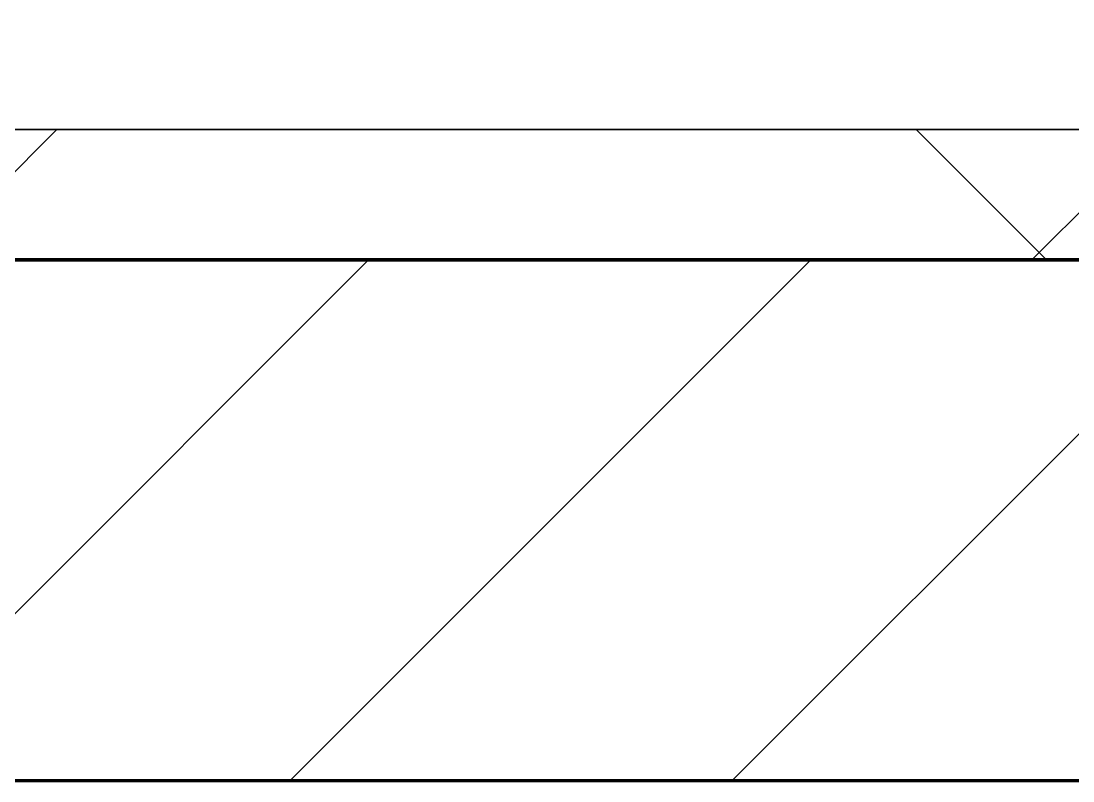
# Model space of a CAD drawing. Header units: millimetres. Extents: x -794334 to -714814, y -17806 to 22403.
# Drawn here: x -781885 to -781481.2, y -4021 to -3729.3 of the extents above; entities that cross this region are included whole.
import ezdxf
from ezdxf.xclip import XClip

# ---------------------------------------------------------------- set-up
doc = ezdxf.new("R2010")
doc.units = ezdxf.units.MM
doc.header["$XCLIPFRAME"] = 0
for name, color, linetype, lineweight in [('A-GLAZ-CURT', 2, 'Continuous', 9), ('A-WALL', 5, 'Continuous', 35), ('A-WALL-FNSH', 2, 'Continuous', 35), ('A-WALL-PATT', 1, 'Continuous', 35), ('WALL-E', 2, 'Continuous', 35)]:
    doc.layers.add(name, color=color, linetype=linetype, lineweight=lineweight)
doc.layers.add('A11_ALU.SOLID SHEET', color=2, linetype='Continuous')

# ---------------------------------------------------------------- blocks, each defined once
blk = doc.blocks.new('PPLS-PP19_Custom Tile Pattern - Custom Tile Pattern-V52-4252-01 ENLARGED CONCOURSE LEVEL - REFLECTED CEILING PLAN - SHEET 3')
at = {"layer": 'A-GLAZ-CURT'}
for p, q in [((-300, 0), (300, 0)), ((300, 0), (-300, 0)), ((195.99, 0), (213.31, 0)), ((213.31, 0), (195.99, 0)), ((230.06, 0), (300, 0)), ((-300, -50), (300, -50)), ((300, -50), (-300, -50))]:
    blk.add_line(p, q, dxfattribs=at)
for points, knots in [([(-115.82, 0), (-114.96, 0), (-110.41, 0), (-96.78, 0), (-71.33, 0), (-42.53, 0), (-12.78, 0), (4.23, 0), (9.64, 0), (10.14, 0), (10.18, 0)], [-5724.064692, -5724.064692, -5724.064692, -5724.064692, -5430.283136, -5103.229623, -4799.173296, -4065.652676, -3589.737505, -3285.047089, -3066.359526, -3044.715262, -3044.715262, -3044.715262, -3044.715262]), ([(76.63, 0), (74.8, 0), (67.65, 0), (53.52, 0), (37, 0), (24.07, 0), (12.82, 0), (-2.9, 0), (-20.62, 0), (-32.81, 0), (-44.55, 0), (-50.88, 0), (-51.62, 0)], [-3095.572228, -3095.572228, -3095.572228, -3095.572228, -2950.589685, -2634.532728, -2313.748533, -2106.613311, -1925.670641, -1617.263037, -1290.787923, -1039.307308, -819.71621, -661.180679, -661.180679, -661.180679, -661.180679]), ([(9.32, 0), (9.08, 0), (7.65, 0), (2.57, 0), (-12.23, 0), (-25.64, 0), (-38.39, 0), (-47.58, 0), (-51.28, 0)], [-2922.926651, -2922.926651, -2922.926651, -2922.926651, -2882.788014, -2720.818881, -2518.50168, -2125.455881, -1792.521578, -1584.617822, -1584.617822, -1584.617822, -1584.617822]), ([(31.18, 0), (25.97, 0), (11.99, 0), (-16.6, 0), (-38.85, 0), (-50.86, 0)], [-4496.803627, -4496.803627, -4496.803627, -4496.803627, -4222.080604, -3745.412743, -2997.869085, -2997.869085, -2997.869085, -2997.869085]), ([(-50.82, 0), (-50.17, 0), (-46.86, 0), (-30.79, 0), (-18.03, 0), (7.58, 0), (13.4, 0), (16.57, 0)], [-3611.892917, -3611.892917, -3611.892917, -3611.892917, -3546.54457, -3315.260113, -2864.387349, -2439.246196, -2131.850031, -2131.850031, -2131.850031, -2131.850031]), ([(-36.78, 0), (-32.43, 0), (-19.22, 0), (8.83, 0), (43.36, 0), (70.92, 0), (82.12, 0), (83.66, 0)], [-6191.144455, -6191.144455, -6191.144455, -6191.144455, -5862.463379, -5340.621928, -4573.028122, -4094.177415, -3869.465285, -3869.465285, -3869.465285, -3869.465285]), ([(30.82, 0), (29.27, 0), (20.14, 0), (3.54, 0), (-16.58, 0), (-34.76, 0), (-36.04, 0)], [-10462.034656, -10462.034656, -10462.034656, -10462.034656, -10363.088938, -9884.23066, -9424.652049, -9182.880979, -9182.880979, -9182.880979, -9182.880979]), ([(15.48, 0), (10.75, 0), (-0.89, 0), (-17.84, 0), (-30.57, 0), (-31.82, 0), (-32, 0)], [-3582.245441, -3582.245441, -3582.245441, -3582.245441, -3333.063701, -2994.501669, -2698.150104, -2614.070998, -2614.070998, -2614.070998, -2614.070998]), ([(-30.52, 0), (-27.11, 0), (-17.83, 0), (0.65, 0), (12.23, 0), (16.59, 0)], [-2323.618664, -2323.618664, -2323.618664, -2323.618664, -2142.497158, -1716.209403, -1456.702075, -1456.702075, -1456.702075, -1456.702075]), ([(8.33, 0), (8.19, 0), (7.18, 0), (0.32, 0), (-13.89, 0), (-24.92, 0), (-29.03, 0)], [-3574.286521, -3574.286521, -3574.286521, -3574.286521, -3526.962355, -3285.499107, -2903.012179, -2680.714891, -2680.714891, -2680.714891, -2680.714891]), ([(-28.57, 0), (-26.93, 0), (-20.29, 0), (-11.45, 0), (2.08, 0), (10.92, 0), (15.18, 0), (15.75, 0)], [-5361.429781, -5361.429781, -5361.429781, -5361.429781, -5261.36855, -5050.479954, -4785.90057, -4596.498881, -4567.143888, -4567.143888, -4567.143888, -4567.143888]), ([(-15.19, 0), (-13.07, 0), (-0.71, 0), (12.11, 0), (15.48, 0)], [-461.142613, -461.142613, -461.142613, -461.142613, -429.606584, -418.500335, -418.500335, -418.500335, -418.500335]), ([(-2.63, 0), (-2.47, 0), (-1.22, 0), (4.92, 0), (15.97, 0), (22.54, 0), (24.49, 0)], [-226.825321, -226.825321, -226.825321, -226.825321, -220.269177, -206.416616, -198.214427, -187.717507, -187.717507, -187.717507, -187.717507]), ([(15.57, 0), (8.31, 0), (2.68, 0), (-1.67, 0), (-2.25, 0)], [-281.576261, -281.576261, -281.576261, -281.576261, -246.234814, -234.646884, -234.646884, -234.646884, -234.646884]), ([(103.09, 0), (101.08, 0), (86.31, 0), (63.34, 0), (35.84, 0), (22.47, 0), (17.1, 0), (16.52, 0)], [-375.435014, -375.435014, -375.435014, -375.435014, -369.147452, -330.153101, -307.516438, -285.83788, -283.088438, -283.088438, -283.088438, -283.088438]), ([(24.69, 0), (24.54, 0), (21.13, 0), (18.53, 0), (16.58, 0)], [-4368.572414, -4368.572414, -4368.572414, -4368.572414, -4306.476363, -4091.274873, -4091.274873, -4091.274873, -4091.274873]), ([(16.59, 0), (24.81, 0), (46.56, 0), (69.73, 0), (83.74, 0)], [-417.291629, -417.291629, -417.291629, -417.291629, -390.253598, -347.429871, -347.429871, -347.429871, -347.429871]), ([(70.61, 0), (66.16, 0), (55.8, 0), (39.61, 0), (28.77, 0), (19.71, 0), (16.61, 0)], [-4647.237329, -4647.237329, -4647.237329, -4647.237329, -4326.416877, -4098.545751, -3766.694881, -3602.079656, -3602.079656, -3602.079656, -3602.079656]), ([(16.62, 0), (18.7, 0), (21.91, 0), (24.62, 0), (24.72, 0), (24.72, 0)], [-4552.349471, -4552.349471, -4552.349471, -4552.349471, -4445.288762, -4384.376941, -4376.041937, -4376.041937, -4376.041937, -4376.041937]), ([(16.82, 0), (20.95, 0), (27.04, 0), (37.44, 0), (45.92, 0), (57.76, 0), (64.47, 0), (72.74, 0), (75.22, 0), (76.03, 0), (76.21, 0)], [-1452.261665, -1452.261665, -1452.261665, -1452.261665, -1206.526904, -1089.329421, -901.315459, -753.071572, -495.328968, -421.953223, -334.951786, -290.452333, -290.452333, -290.452333, -290.452333]), ([(17.02, 0), (17.37, 0), (19.11, 0), (22.91, 0), (31, 0), (39.04, 0), (51.19, 0), (58.74, 0), (61.34, 0), (61.45, 0)], [-2117.316538, -2117.316538, -2117.316538, -2117.316538, -2084.094819, -1956.422387, -1818.904206, -1645.594513, -1443.202566, -1228.752106, -1120.932285, -1120.932285, -1120.932285, -1120.932285]), ([(18.16, 0), (19.15, 0), (24.25, 0), (25.66, 0), (26.12, 0)], [-5700.113719, -5700.113719, -5700.113719, -5700.113719, -5554.232259, -5302.431367, -5302.431367, -5302.431367, -5302.431367]), ([(84.49, 0), (83.87, 0), (80.77, 0), (74.4, 0), (62.26, 0), (51.85, 0), (43.81, 0), (29.53, 0), (20.67, 0), (18.85, 0), (18.16, 0)], [-7190.424724, -7190.424724, -7190.424724, -7190.424724, -7135.649961, -6924.452779, -6738.82075, -6548.303034, -6314.283804, -6135.05769, -5972.647715, -5832.674503, -5832.674503, -5832.674503, -5832.674503]), ([(27.44, 0), (27.9, 0), (29.54, 0), (38.07, 0), (53.39, 0), (71.67, 0), (81.6, 0), (83.77, 0), (84.5, 0)], [-5037.309798, -5037.309798, -5037.309798, -5037.309798, -4887.603822, -4705.298446, -4353.683244, -3960.84581, -3759.045785, -3586.142195, -3586.142195, -3586.142195, -3586.142195]), ([(27.89, 0), (29.09, 0), (33.4, 0), (48.37, 0), (71.92, 0), (100.57, 0), (116.36, 0), (128.63, 0), (128.95, 0)], [-147.777612, -147.777612, -147.777612, -147.777612, -135.792042, -118.513713, -97.899267, -63.759246, -39.050993, -35.895543, -35.895543, -35.895543, -35.895543]), ([(53.18, 0), (53.06, 0), (52.22, 0), (44.99, 0), (36.46, 0), (30.82, 0)], [-622.740158, -622.740158, -622.740158, -622.740158, -566.066452, -360.610861, 0, 0, 0, 0]), ([(136.44, 0), (121.66, 0), (86.93, 0), (51.16, 0), (31.18, 0)], [-106.750556, -106.750556, -106.750556, -106.750556, -59.610984, 0, 0, 0, 0]), ([(168.37, 0), (167.68, 0), (162.47, 0), (147.02, 0), (109.77, 0), (76.86, 0), (57.82, 0), (46.51, 0), (41.18, 0), (36.02, 0), (35.54, 0), (35.54, 0)], [-543.375029, -543.375029, -543.375029, -543.375029, -530.793311, -458.593899, -401.860199, -357.622665, -341.267687, -334.000314, -326.15566, -319.318397, -317.489778, -317.489778, -317.489778, -317.489778]), ([(36.29, 0), (37.77, 0), (48.82, 0), (63.01, 0), (76.54, 0), (84.48, 0)], [-314.598523, -314.598523, -314.598523, -314.598523, -305.899624, -287.17622, -256.774715, -256.774715, -256.774715, -256.774715]), ([(61.47, 0), (61.47, 0), (61.21, 0), (54.61, 0), (53.71, 0), (53.56, 0)], [-1113.311073, -1113.311073, -1113.311073, -1113.311073, -1096.402191, -891.204116, -747.28819, -747.28819, -747.28819, -747.28819]), ([(76.22, 0), (75.58, 0), (73.64, 0), (71.05, 0), (70.61, 0)], [-193.634889, -193.634889, -193.634889, -193.634889, -31.537676, 0, 0, 0, 0]), ([(84.47, 0), (84.59, 0), (102.66, 0), (120.63, 0), (138.28, 0), (138.53, 0)], [-346.683362, -346.683362, -346.683362, -346.683362, -346.313304, -291.370682, -290.5735, -290.5735, -290.5735, -290.5735]), ([(84.58, 0), (85.58, 0), (87.21, 0), (92.51, 0), (94.33, 0)], [-3579.141173, -3579.141173, -3579.141173, -3579.141173, -3336.541051, -2783.776468, -2783.776468, -2783.776468, -2783.776468]), ([(114.39, 0), (114.2, 0), (112.08, 0), (105.42, 0), (93.32, 0), (88.61, 0), (84.98, 0)], [-8148.58938, -8148.58938, -8148.58938, -8148.58938, -8105.191388, -7723.759874, -7531.75727, -7205.068504, -7205.068504, -7205.068504, -7205.068504]), ([(85.43, 0), (87, 0), (102.6, 0), (124.45, 0), (132.42, 0), (134.6, 0)], [-255.559425, -255.559425, -255.559425, -255.559425, -249.500363, -194.761443, -152.241002, -152.241002, -152.241002, -152.241002]), ([(94.4, 0), (94.4, 0), (94.64, 0), (99.11, 0), (108.97, 0), (120.79, 0), (139.94, 0), (163.31, 0), (185.23, 0), (193.62, 0), (194.69, 0), (194.79, 0)], [-2348.345796, -2348.345796, -2348.345796, -2348.345796, -2310.419338, -2233.599744, -2052.234781, -1843.028543, -1530.39897, -1095.004608, -529.74427, -295.064701, -265.121568, -265.121568, -265.121568, -265.121568]), ([(129.02, 0), (129.02, 0), (124.41, 0), (122.35, 0), (114.96, 0), (108.04, 0), (103.09, 0)], [-35.386604, -35.386604, -35.386604, -35.386604, -31.430235, -22.807238, -15.488593, 0, 0, 0, 0]), ([(157.9, 0), (156.77, 0), (151.67, 0), (143.29, 0), (134.04, 0), (126.24, 0), (118.6, 0), (114.23, 0), (111.98, 0), (105.66, 0), (105.23, 0), (105.23, 0)], [-10292.955006, -10292.955006, -10292.955006, -10292.955006, -10098.273015, -9847.788484, -9677.714971, -9567.007022, -9453.21225, -9220.200448, -9012.77275, -8966.157302, -8929.495943, -8929.495943, -8929.495943, -8929.495943]), ([(105.26, 0), (105.52, 0), (111.01, 0), (112.65, 0), (113.59, 0)], [-8920.561005, -8920.561005, -8920.561005, -8920.561005, -8814.835624, -8577.462505, -8577.462505, -8577.462505, -8577.462505]), ([(128.58, 0), (128.8, 0), (130.16, 0), (139.26, 0), (152.67, 0), (161.24, 0), (162.19, 0), (162.75, 0)], [-633.326174, -633.326174, -633.326174, -633.326174, -627.736123, -618.981161, -602.094757, -592.980799, -581.414464, -581.414464, -581.414464, -581.414464]), ([(137.1, 0), (136, 0), (133.64, 0), (129.87, 0), (129.11, 0)], [-670.405967, -670.405967, -670.405967, -670.405967, -651.020627, -640.742133, -640.742133, -640.742133, -640.742133]), ([(193.8, 0), (193.33, 0), (190.11, 0), (183.13, 0), (171, 0), (161.95, 0), (161.28, 0), (158.35, 0), (157.85, 0), (157.77, 0)], [-11665.349007, -11665.349007, -11665.349007, -11665.349007, -11565.880756, -11105.624034, -10839.086983, -10768.332124, -10666.779182, -10580.760289, -10550.278881, -10550.278881, -10550.278881, -10550.278881]), ([(300, 0), (286.53, 0), (254.22, 0), (207.11, 0), (177.41, 0), (159.34, 0), (158.33, 0), (158.3, 0)], [-285.253232, -285.253232, -285.253232, -285.253232, -244.693688, -187.987675, -143.776725, -129.632772, -123.352749, -123.352749, -123.352749, -123.352749]), ([(159.07, 0), (159.13, 0), (160.84, 0), (165.21, 0), (174.15, 0), (185.98, 0), (205.79, 0), (214.84, 0), (220.16, 0)], [-115.643202, -115.643202, -115.643202, -115.643202, -114.681583, -87.660824, -65.295536, -41.623857, -24.459831, -8.663694, -8.663694, -8.663694, -8.663694]), ([(162.75, 0), (165.4, 0), (170.91, 0), (172.61, 0), (172.61, 0)], [-111.264224, -111.264224, -111.264224, -111.264224, -56.742688, -19.085662, -19.085662, -19.085662, -19.085662]), ([(219.97, 0), (215.93, 0), (199.91, 0), (182.99, 0), (174.27, 0), (169.67, 0), (168.99, 0)], [-8998.814218, -8998.814218, -8998.814218, -8998.814218, -8717.832359, -8253.978395, -8152.463617, -8069.855175, -8069.855175, -8069.855175, -8069.855175]), ([(215.22, 0), (214.62, 0), (210.55, 0), (203.98, 0), (187.54, 0), (175.3, 0), (169.49, 0)], [-203.825446, -203.825446, -203.825446, -203.825446, -198.527383, -184.406837, -162.427601, -142.916156, -142.916156, -142.916156, -142.916156]), ([(171.51, 0), (176.48, 0), (193.23, 0), (201.73, 0), (208.81, 0), (212.24, 0), (217.66, 0), (219.78, 0)], [-7971.819559, -7971.819559, -7971.819559, -7971.819559, -7784.112253, -7606.717214, -7289.299508, -7042.621073, -6915.603924, -6915.603924, -6915.603924, -6915.603924]), ([(172.07, 0), (177.66, 0), (187.87, 0), (201.08, 0), (207.47, 0), (213.96, 0), (215.11, 0)], [-255.364076, -255.364076, -255.364076, -255.364076, -237.955587, -223.92608, -215.862851, -208.75215, -208.75215, -208.75215, -208.75215]), ([(220.16, 0), (221.12, 0), (228.08, 0), (242.06, 0), (246.54, 0), (246.96, 0)], [-10657.150959, -10657.150959, -10657.150959, -10657.150959, -10511.382485, -9925.173265, -9834.877357, -9834.877357, -9834.877357, -9834.877357]), ([(220.18, 0), (225.7, 0), (244.58, 0), (266.73, 0), (281.71, 0), (291.71, 0), (296.52, 0), (297.86, 0), (298.09, 0)], [-6907.683121, -6907.683121, -6907.683121, -6907.683121, -6582.165592, -6068.460911, -5766.029927, -5566.724884, -5280.360606, -5199.253518, -5199.253518, -5199.253518, -5199.253518]), ([(247.1, 0), (246.76, 0), (245.04, 0), (238.34, 0), (226.56, 0), (223.38, 0), (220.41, 0), (220.26, 0)], [-9649.085549, -9649.085549, -9649.085549, -9649.085549, -9581.591397, -9406.094246, -9221.510254, -9016.44624, -9005.561355, -9005.561355, -9005.561355, -9005.561355]), ([(300, 0), (288.22, 0), (262, 0), (232.18, 0), (221.87, 0), (220.41, 0)], [-12528.858583, -12528.858583, -12528.858583, -12528.858583, -11905.454923, -11162.864862, -10949.628209, -10949.628209, -10949.628209, -10949.628209]), ([(284.76, 0), (284.76, 0), (285.09, 0), (287.47, 0), (293.59, 0), (297.76, 0), (300, 0)], [-4110.630118, -4110.630118, -4110.630118, -4110.630118, -4053.389046, -3959.664717, -3862.421465, -3746.95702, -3746.95702, -3746.95702, -3746.95702]), ([(297.38, 0), (295.84, 0), (291.62, 0), (285.38, 0), (284.87, 0)], [-4803.172655, -4803.172655, -4803.172655, -4803.172655, -4358.271401, -4143.037883, -4143.037883, -4143.037883, -4143.037883])]:
    blk.add_open_spline(points, degree=3, knots=knots, dxfattribs=at)
for points in [[(16.02, 0), (13.33, 0), (10.77, 0), (9.63, 0)], [(24.49, 0), (25.23, 0), (25.72, 0), (26.04, 0)], [(80.35, 0), (79.57, 0), (78.27, 0), (76.63, 0)], [(84.06, 0), (83.48, 0), (82.41, 0), (81.72, 0)], [(168.74, 0), (168.74, 0), (169.81, 0), (171.51, 0)], [(195.11, 0), (194.91, 0), (194.44, 0), (193.8, 0)], [(220.16, 0), (219.65, 0), (219.26, 0), (219.02, 0)], [(221.13, 0), (223.79, 0), (226.71, 0), (230.06, 0)]]:
    blk.add_open_spline(points, degree=3, dxfattribs=at)
blk = doc.blocks.new('PPLS-PP19_Custom Tile Pattern - Custom Tile Pattern-V53-4252-01 ENLARGED CONCOURSE LEVEL - REFLECTED CEILING PLAN - SHEET 3')
at = {"layer": 'A-GLAZ-CURT'}
for p, q in [((-300, 0), (298.98, 0)), ((298.98, 0), (-300, 0)), ((-293.07, 0), (-275.75, 0)), ((-275.75, 0), (-293.07, 0)), ((-222.32, 0), (-205, 0)), ((-205, 0), (-222.32, 0)), ((-300, -50), (298.98, -50)), ((298.98, -50), (-300, -50))]:
    blk.add_line(p, q, dxfattribs=at)
at = {"layer": 'A-GLAZ-CURT', "flags": 128}
for points in [[(-300, 0), (-291.56, 0), (-283.3, 0), (-275.2, 0), (-267.26, 0), (-259.45, 0), (-251.77, 0), (-244.2, 0)], [(-244.39, 0), (-251.96, 0), (-259.67, 0), (-267.51, 0), (-275.48, 0), (-283.55, 0), (-291.73, 0), (-300, 0)], [(-244.03, 0), (-236.74, 0), (-229.36, 0), (-222.06, 0), (-214.83, 0), (-207.71, 0), (-200.76, 0), (-194.02, 0), (-187.54, 0), (-181.38, 0), (-176.13, 0)], [(-125.17, 0), (-128.55, 0), (-134.16, 0), (-140.03, 0), (-145.5, 0), (-150.63, 0), (-155.53, 0), (-160.27, 0), (-164.95, 0), (-169.65, 0), (-174.47, 0), (-179.49, 0), (-184.81, 0), (-190.44, 0), (-196.37, 0), (-202.58, 0), (-209.04, 0), (-215.73, 0), (-222.63, 0), (-229.72, 0), (-236.97, 0), (-244.02, 0)]]:
    blk.add_lwpolyline(points, dxfattribs=at)
at = {"layer": 'A-GLAZ-CURT'}
for points, knots in [([(-300, 0), (-284.65, 0), (-236.57, 0), (-174.61, 0), (-129.95, 0), (-113.94, 0), (-108.68, 0), (-108.52, 0)], [-5323.127839, -5323.127839, -5323.127839, -5323.127839, -4502.809032, -2700.551212, -1002.059161, -460.363443, -443.593987, -443.593987, -443.593987, -443.593987]), ([(-244.02, 0), (-256.47, 0), (-274.6, 0), (-294.48, 0), (-300, 0)], [-14493.698281, -14493.698281, -14493.698281, -14493.698281, -13729.592194, -13439.944408, -13439.944408, -13439.944408, -13439.944408]), ([(-137.88, 0), (-140.56, 0), (-147.66, 0), (-147.69, 0), (-158.72, 0), (-174.02, 0), (-185.59, 0), (-209.77, 0), (-232.01, 0), (-255.22, 0), (-262.59, 0), (-264.9, 0), (-265.4, 0)], [-3187.727384, -3187.727384, -3187.727384, -3187.727384, -2919.378265, -2477.344047, -2237.412286, -2029.680487, -1755.085331, -1400.429864, -858.079193, -543.655514, -208.940337, 0, 0, 0, 0]), ([(-258.6, 0), (-257.91, 0), (-254.26, 0), (-248.55, 0), (-244.04, 0)], [-5722.54675, -5722.54675, -5722.54675, -5722.54675, -5657.471696, -5413.335975, -5413.335975, -5413.335975, -5413.335975]), ([(-244.04, 0), (-236.73, 0), (-225.99, 0), (-213.1, 0), (-200.2, 0), (-188.5, 0), (-179.8, 0), (-176.16, 0)], [-5413.335975, -5413.335975, -5413.335975, -5413.335975, -5017.494783, -4832.723979, -4666.091899, -4349.945572, -4156.724313, -4156.724313, -4156.724313, -4156.724313]), ([(-176.15, 0), (-188.12, 0), (-209.67, 0), (-233.27, 0), (-243.45, 0)], [-16026.963199, -16026.963199, -16026.963199, -16026.963199, -15131.813646, -14505.351588, -14505.351588, -14505.351588, -14505.351588]), ([(-176.14, 0), (-176.85, 0), (-183.83, 0), (-199.46, 0), (-216.65, 0), (-231.26, 0), (-233.46, 0), (-234, 0)], [-1801.751717, -1801.751717, -1801.751717, -1801.751717, -1763.376603, -1422.553702, -978.033455, -846.069444, -682.911962, -682.911962, -682.911962, -682.911962]), ([(-233.49, 0), (-233.44, 0), (-232.38, 0), (-230.74, 0), (-225.3, 0), (-223.63, 0)], [-455.274641, -455.274641, -455.274641, -455.274641, -440.605512, -119.536984, 0, 0, 0, 0]), ([(-223.63, 0), (-219.39, 0), (-206.17, 0), (-188.58, 0), (-169.02, 0), (-152.12, 0), (-136.84, 0), (-127.33, 0), (-124.19, 0), (-123.43, 0), (-123.28, 0)], [-5463.295695, -5463.295695, -5463.295695, -5463.295695, -5161.076232, -4739.070012, -4465.409639, -4149.119819, -3839.893365, -3647.167523, -3488.92562, -3439.852845, -3439.852845, -3439.852845, -3439.852845])]:
    blk.add_open_spline(points, degree=3, knots=knots, dxfattribs=at)
blk = doc.blocks.new('*U1029')
at = {"layer": 'A-GLAZ-CURT'}
for name, p in [('PPLS-PP19_Custom Tile Pattern - Custom Tile Pattern-V52-4252-01 ENLARGED CONCOURSE LEVEL - REFLECTED CEILING PLAN - SHEET 3', (-2997.63, -7350)), ('PPLS-PP19_Custom Tile Pattern - Custom Tile Pattern-V53-4252-01 ENLARGED CONCOURSE LEVEL - REFLECTED CEILING PLAN - SHEET 3', (-2397.63, -7350))]:
    blk.add_blockref(name, p, dxfattribs=at)
blk = doc.blocks.new('*U1630')
blk.add_lwpolyline([(22690, -750), (19166.45, -750), (19116.45, -700), (18966.44, -550), (-101025.39, -550), (-101025.39, -6704.96), (-96300, -6704.96), (-96300, -7350), (-94497.63, -7350), (17250, -7350), (17250, -6849.96), (18300, -6849.96), (22690, -6849.96)], close=True)

msp = doc.modelspace()

# ---------------------------------------------------------------- block references
at = {"layer": 'A11_ALU.SOLID SHEET'}
ref = msp.add_blockref('*U1630', (-744681.24, 3579.02), dxfattribs=at)
XClip(ref).set_block_clipping_path([(-45802.4668593339, -9620.0029952967), (23702.8690583039, 10334.9999958097)])

# ---------------------------------------------------------------- next in the draw order: hatches: boundary and pattern name
at = {"layer": 'A-WALL-PATT', "lineweight": 9}
h = msp.add_hatch(dxfattribs=at)
h.set_pattern_fill('FP_5', color=256, style=0, pattern_type=2)
h.set_pattern_definition([(45, (0, 0), (-212.13203, 212.13203), []), (135, (0, 0), (-212.13203, -212.13203), [])])
h.paths.add_polyline_path([(-727630.24, -3820.98), (-727382.37, -3820.98), (-727382.37, -3770.98), (-790483.7, -3770.98), (-790483.7, -3820.98), (-727766, -3820.98)])
h = msp.add_hatch(dxfattribs=at)
h.set_pattern_fill('FP_2', color=256, style=0, pattern_type=2)
h.set_pattern_definition([(45, (0, 0), (-84.852814, 84.852814), [])])
h.paths.add_polyline_path([(-727382.37, -4020.98), (-727382.37, -3820.98), (-790483.7, -3820.98), (-790483.7, -4020.98), (-727494.49, -4020.98)])

# ---------------------------------------------------------------- next in the draw order: linework, layer by layer
at = {"layer": 'A-WALL', "color": 7, "lineweight": 70}
for p, q in [((-783980, -3820.98), (-781580, -3820.98)), ((-781580, -3820.98), (-783980, -3820.98)), ((-781580, -3820.98), (-780380, -3820.98)), ((-780380, -3820.98), (-781580, -3820.98)), ((-781580, -4020.98), (-783980, -4020.98)), ((-780380, -4020.98), (-781580, -4020.98))]:
    msp.add_line(p, q, dxfattribs=at)
at = {"layer": 'A-WALL-FNSH', "color": 250}
for p, q in [((-783980, -3770.98), (-781580, -3770.98)), ((-781580, -3770.98), (-780380, -3770.98))]:
    msp.add_line(p, q, dxfattribs=at)
at = {"layer": 'WALL-E'}
for p, q in [((-727382.37, -4020.98), (-790483.7, -4020.98)), ((-790483.7, -4020.98), (-727382.37, -4020.98))]:
    msp.add_line(p, q, dxfattribs=at)

# ---------------------------------------------------------------- next in the draw order: block references
msp.add_blockref('*U1029', (-778882.37, 3579.02))

doc.saveas('drawing.dxf')
